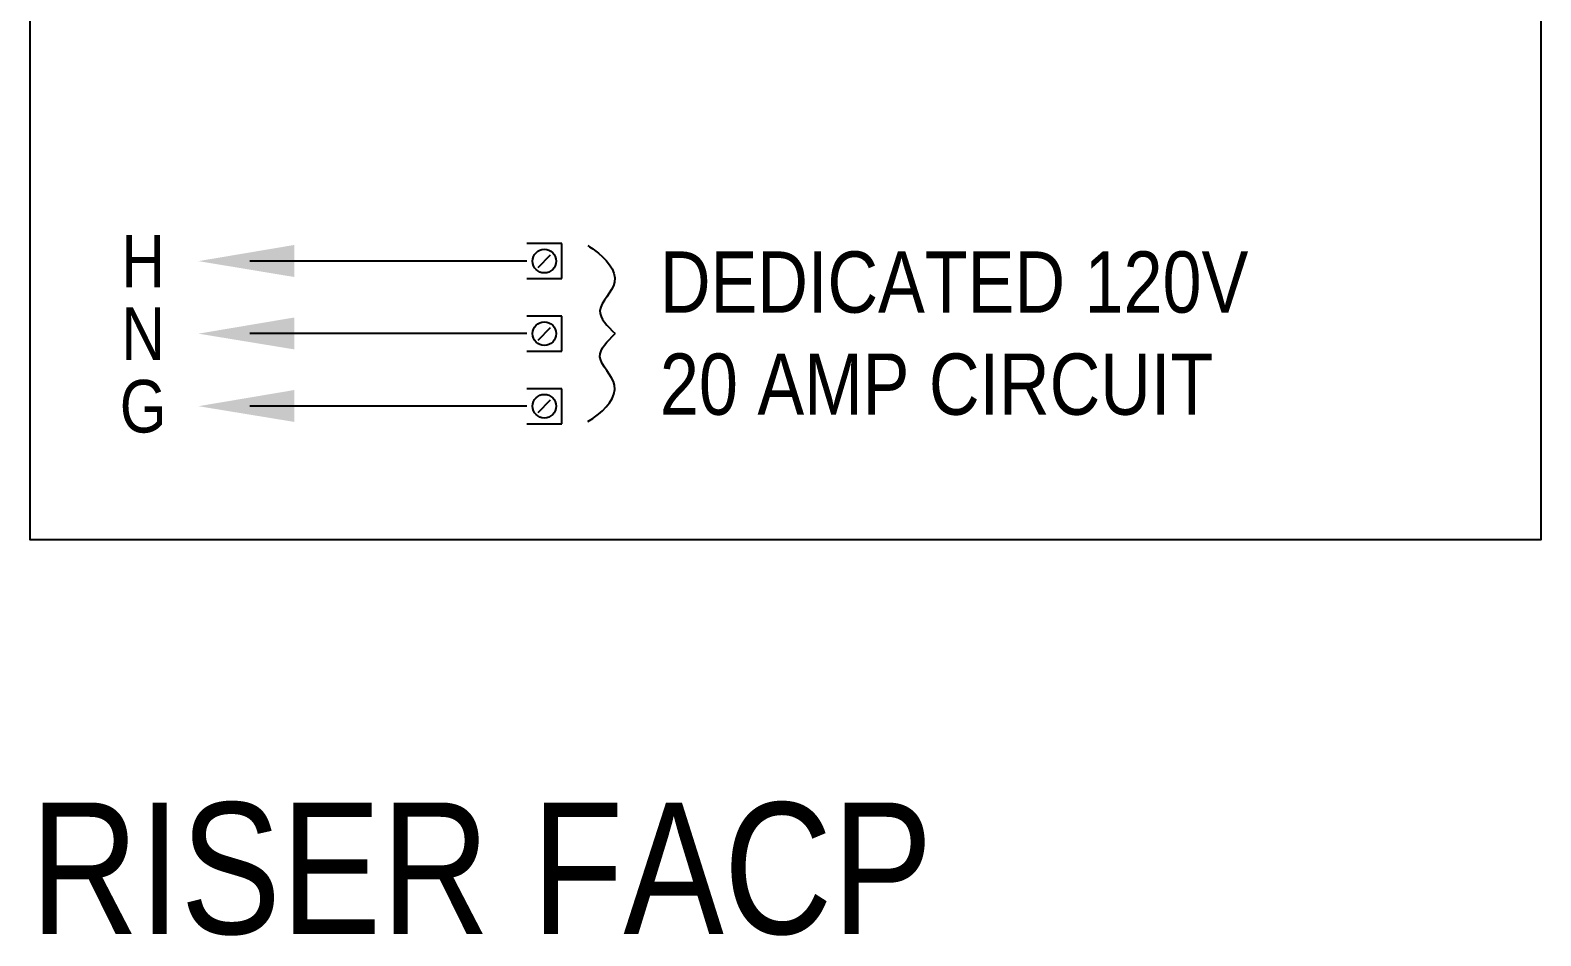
# Model space of a CAD drawing. Extents: x 0 to 760, y -27 to 732.
# Drawn here: x 450 to 553.5, y -27.1 to 34.9 of the extents above; entities that cross this region are included whole.
import ezdxf
from ezdxf.enums import TextEntityAlignment as Align

# ---------------------------------------------------------------- set-up
doc = ezdxf.new("R2010")
doc.units = 0
doc.header["$MEASUREMENT"] = 0
doc.layers.add('FA-Riser', color=7, linetype='Continuous')
doc.styles.add('AMTS', font='ARIALN.TTF', dxfattribs={"height": 9})

# ---------------------------------------------------------------- blocks, each defined once
blk = doc.blocks.new('RISER FACP')
at = {"color": 7, "linetype": 'Continuous', "lineweight": -2}
for p, q in [((-15.33, -38.76, 0), (-17.73, -38.76, 0)), ((-15.33, -41.16, 0), (-15.33, -38.76, 0)), ((-17.73, -41.16, 0), (-15.33, -41.16, 0)), ((-15.33, -43.73, 0), (-17.73, -43.73, 0)), ((-15.33, -46.13, 0), (-15.33, -43.73, 0)), ((-17.73, -46.13, 0), (-15.33, -46.13, 0)), ((-15.33, -48.7, 0), (-17.73, -48.7, 0)), ((-15.33, -51.1, 0), (-15.33, -48.7, 0)), ((-17.73, -51.1, 0), (-15.33, -51.1, 0))]:
    blk.add_line(p, q, dxfattribs=at)
at = {"color": 0, "linetype": 'Continuous', "lineweight": -2}
blk.add_lwpolyline([(-51.77, 59.06), (51.77, 59.06), (51.77, -59.06), (-51.77, -59.06)], close=True, dxfattribs=at)
at = {"color": 7, "linetype": 'Continuous', "lineweight": -2, "elevation": 0}
for points in [[(-17.73, -39.96), (-36.71, -39.96)], [(-16.96, -40.4), (-16.1, -39.53)], [(-16.96, -45.37), (-16.1, -44.5)], [(-17.73, -44.93), (-36.71, -44.93)], [(-16.96, -50.33), (-16.1, -49.47)], [(-17.73, -49.9), (-36.71, -49.9)]]:
    blk.add_lwpolyline(points, dxfattribs=at)
at = {"color": 7, "linetype": 'Continuous', "lineweight": -2}
for centre in [(-16.53, -39.96, 0), (-16.53, -44.93, 0), (-16.53, -49.9, 0)]:
    blk.add_circle(centre, 0.81, dxfattribs=at)
for points in [[(-13.54, -38.9, 0), (-13.09, -39.21, 0), (-11.72, -41.4, 0), (-12.72, -43.35, 0), (-11.67, -44.93, 0)], [(-13.54, -50.96, 0), (-13.09, -50.66, 0), (-11.72, -48.46, 0), (-12.72, -46.51, 0), (-11.67, -44.93, 0)]]:
    blk.add_spline(points, degree=3, dxfattribs=at)
for points in [[(-33.66, -41.05, 0), (-40.24, -39.96, 0), (-33.66, -38.85, 0)], [(-33.66, -46.01, 0), (-40.24, -44.93, 0), (-33.66, -43.82, 0)], [(-33.66, -50.98, 0), (-40.24, -49.9, 0), (-33.66, -48.79, 0)]]:
    blk.add_solid(points, dxfattribs=at)
at = {"color": 7, "linetype": 'Continuous', "lineweight": -2, "style": 'AMTS'}
for s, p in [('H', (-44.03, -39.96, 0)), ('N', (-44.03, -44.93, 0)), ('G', (-44.03, -49.9, 0))]:
    blk.add_text(s, height=3.6, dxfattribs=at).set_placement(p, align=Align.MIDDLE)
at = {"color": 7, "linetype": 'Continuous', "lineweight": -2, "insert": (-8.61, -44.92, 0), "char_height": 4.1966, "attachment_point": 4, "style": 'AMTS'}
blk.add_mtext('\\pxql;DEDICATED 120V\\P20 AMP CIRCUIT', dxfattribs=at)
at = {"color": 0, "lineweight": 30, "flags": 104}
blk.add_attdef('DeviceAttributes', text='', height=9, dxfattribs=at).set_placement((56.27, -54.56), align=Align.TOP_LEFT)

msp = doc.modelspace()

# ---------------------------------------------------------------- block references
msp.add_blockref('RISER FACP', (501.77, 59.06))

# ---------------------------------------------------------------- texts
at = {"layer": 'FA-Riser', "insert": (450, -18), "char_height": 9, "attachment_point": 1, "style": 'AMTS'}
msp.add_mtext('RISER FACP', dxfattribs=at)

doc.saveas('drawing.dxf')
